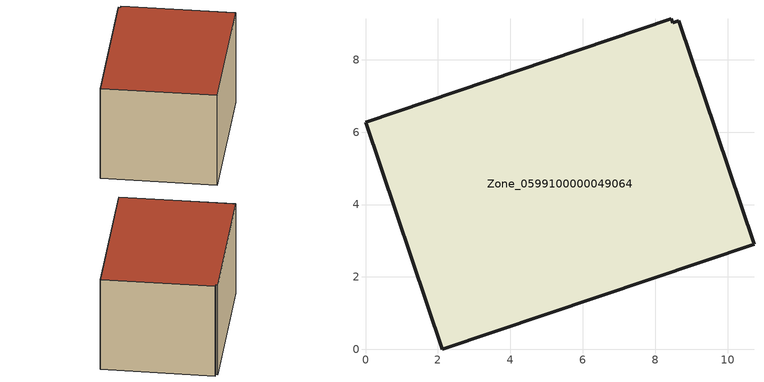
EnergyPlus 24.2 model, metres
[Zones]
Zone_0599100000049064
 floor ground (C_G): 10.73,2.91 2.12,0 0,6.28 8.45,9.13 8.49,9.02 8.65,9.08 z0
 wall outside (C_F): 8.45,9.13 0,6.28 2.12,0 10.73,2.91 8.65,9.08 8.49,9.02 8.45,9.13 z0:5.89
 roof outside (C_R): 2.12,0 10.73,2.91 8.65,9.08 8.49,9.02 8.45,9.13 0,6.28 z5.89
[BUILDING]
Pand.0599100000049064: North Axis=0; Terrain=City; Loads Convergence Tolerance Value=0.04; Temperature Convergence Tolerance Value=0.4; Solar Distribution=FullExterior; Maximum Number of Warmup Days=25; Minimum Number of Warmup Days=1
[Site:Location]
Rotterdam.The.Hague.AP_ZH_NLD Design_Conditions: Latitude=51.96; Longitude=4.45; Time Zone=1; Elevation=-4.5
[SITE:GROUNDTEMPERATURE:BUILDINGSURFACE]
18, 18, 18, 18, 18, 18, 18, 18, 18, 18, 18, 18
[MATERIAL] Thermal Absorptance=0.9; Solar Absorptance=0.7; Visible Absorptance=0.7
Name | Roughness | Thickness | Conductivity | Density | Specific Heat
G.TC.1946-1964 | MediumSmooth | 0.15 | 1 | 540 | 1210
F.TC.1946-1964 | Rough | 0.3 | 0.857143 | 1920 | 840
R.TC.1946-1964 | MediumRough | 0.2 | 0.235294 | 1500 | 1000
[CONSTRUCTION]
C_G: G.TC.1946-1964
C_F: F.TC.1946-1964
C_R: R.TC.1946-1964
[ZONE]
Zone_0599100000049064: Type=1; Multiplier=1; Ceiling Height=Autocalculate; Volume=Autocalculate; Floor Area=autocalculate; Part of Total Floor Area=Yes
[ZONEINFILTRATION:DESIGNFLOWRATE]
Infil_Zone_0599100000049064: Zone or ZoneList or Space or SpaceList=Zone_0599100000049064; Schedule=AlwaysOn; Design Flow Rate Calculation Method=Flow/Area; Flow Rate per Floor Area=0.003; Constant Term Coefficient=1; Temperature Term Coefficient=0; Velocity Term Coefficient=0; Velocity Squared Term Coefficient=0
[HVACTEMPLATE:ZONE:IDEALLOADSAIRSYSTEM]
Zone_0599100000049064: Maximum Heating Supply Air Temperature=50; Minimum Cooling Supply Air Temperature=13; Maximum Heating Supply Air Humidity Ratio=0.0156; Minimum Cooling Supply Air Humidity Ratio=0.0077; Heating Limit=NoLimit; Cooling Limit=NoLimit; Dehumidification Control Type=ConstantSensibleHeatRatio; Cooling Sensible Heat Ratio=0.7; Dehumidification Setpoint=60; Humidification Control Type=None; Humidification Setpoint=30; Outdoor Air Method=None; Outdoor Air Flow Rate per Person=0.00944; Outdoor Air Flow Rate per Zone Floor Area=0; Outdoor Air Flow Rate per Zone=0; Demand Controlled Ventilation Type=None; Outdoor Air Economizer Type=NoEconomizer; Heat Recovery Type=None; Sensible Heat Recovery Effectiveness=0.7; Latent Heat Recovery Effectiveness=0.65
[ZONECONTROL:THERMOSTAT]
ThermostatControl_Zone_0599100000049064: Zone or ZoneList=Zone_0599100000049064; Control Type Schedule=DualSetpointControlType; Control 1=Thermostat_Zone_0599100000049064; Temperature Difference Between Cutout And Setpoint=0
[THERMOSTATSETPOINT:DUALSETPOINT]
Thermostat_Zone_0599100000049064: Heating Setpoint Temperature Schedule=HeatingSetpoint_Zone_0599100000049064; Cooling Setpoint Temperature Schedule=CoolingSetpoint_Zone_0599100000049064
[SCHEDULE:COMPACT]
HeatingSetpoint_Zone_0599100000049064: Through: 12/31, For: AllDays, Until: 24:00, 21
CoolingSetpoint_Zone_0599100000049064: Through: 12/31, For: AllDays, Until: 24:00, 24
DualSetpointControlType: Through: 12/31, For: AllDays, Until: 24:00, 4
AlwaysOn: Through: 12/31, For: AllDays, Until: 24:00, 1
